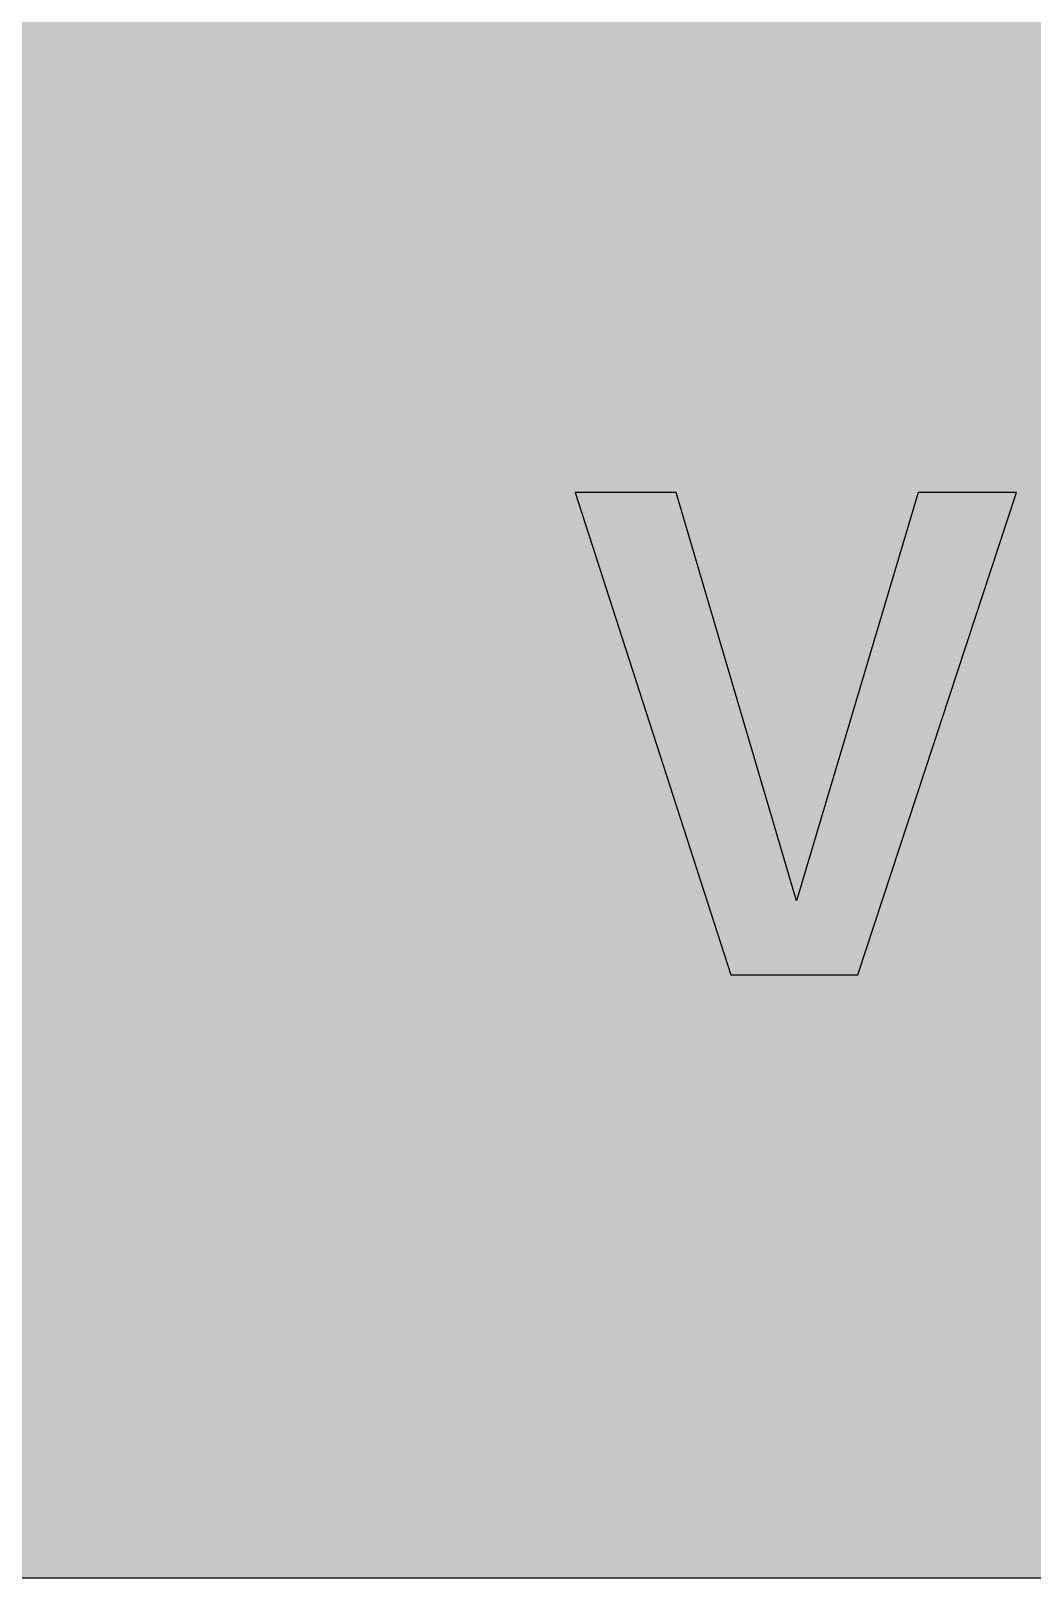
# Model space of a CAD drawing. Header units: millimetres. Extents: x 0 to 212, y 0 to 159.
# Drawn here: x 65.7 to 107.6, y 0.1 to 64.8 of the extents above; entities that cross this region are included whole.
import ezdxf

# ---------------------------------------------------------------- set-up
doc = ezdxf.new("R2010")
doc.units = ezdxf.units.MM

msp = doc.modelspace()

# ---------------------------------------------------------------- hatches: boundary and pattern name
for color, points in [(254, [(14.1633, 0.0536), (13.9878, 0.0533), (13.8125, 0.0559), (13.6373, 0.061), (13.462, 0.0686), (13.2893, 0.0787), (13.114, 0.0914), (12.9413, 0.1041), (12.7686, 0.1219), (12.5959, 0.1397), (12.4231, 0.16), (12.2504, 0.1829), (12.0777, 0.2057), (11.9075, 0.2337), (11.7373, 0.2616), (11.5672, 0.2921), (11.397, 0.3251), (11.2268, 0.3607), (11.0592, 0.3988), (10.8915, 0.4369), (10.7239, 0.4775), (10.5562, 0.5207), (10.3886, 0.5664), (10.2235, 0.6121), (10.0584, 0.6629), (9.8933, 0.7137), (9.7307, 0.7671), (9.5682, 0.8204), (9.4056, 0.8788), (9.2431, 0.9373), (9.083, 0.9982), (8.923, 1.0617), (8.763, 1.1252), (8.6055, 1.1938), (8.4455, 1.2624), (8.2906, 1.331), (8.1331, 1.4046), (7.9781, 1.4783), (7.8232, 1.5545), (7.6708, 1.6332), (7.5184, 1.7145), (7.366, 1.7958), (7.2161, 1.8796), (7.0663, 1.966), (6.919, 2.0523), (6.7716, 2.1438), (6.6243, 2.2352), (6.4795, 2.3266), (6.3348, 2.4232), (6.19, 2.5197), (6.0477, 2.6187), (5.908, 2.7178), (5.7683, 2.8194), (5.6286, 2.9235), (5.4915, 3.0302), (5.3543, 3.1369), (5.2197, 3.2461), (5.0851, 3.3579), (4.953, 3.4722), (4.8209, 3.5865), (4.6914, 3.7033), (4.5644, 3.8202), (4.4348, 3.9395), (4.3104, 4.0615), (4.1859, 4.1859), (4.0615, 4.3104), (3.9395, 4.4348), (3.8202, 4.5618), (3.7033, 4.6914), (3.5865, 4.8209), (3.4722, 4.953), (3.3579, 5.0851), (3.2487, 5.2197), (3.1369, 5.3543), (3.0302, 5.4915), (2.9235, 5.6286), (2.8194, 5.7683), (2.7178, 5.908), (2.6187, 6.0477), (2.5197, 6.19), (2.4232, 6.3348), (2.3266, 6.477), (2.2352, 6.6243), (2.1438, 6.7691), (2.0523, 6.919), (1.966, 7.0663), (1.8796, 7.2161), (1.7958, 7.366), (1.7145, 7.5184), (1.6332, 7.6708), (1.5545, 7.8232), (1.4783, 7.9781), (1.4046, 8.1331), (1.331, 8.2906), (1.2598, 8.4455), (1.1913, 8.603), (1.1252, 8.763), (1.0592, 8.923), (0.9982, 9.083), (0.9373, 9.2431), (0.8763, 9.4056), (0.8204, 9.5682), (0.7645, 9.7307), (0.7112, 9.8933), (0.6604, 10.0584), (0.6121, 10.2235), (0.5639, 10.3911), (0.5207, 10.5562), (0.4775, 10.7239), (0.4343, 10.8915), (0.3962, 11.0592), (0.3607, 11.2268), (0.3251, 11.397), (0.2921, 11.5672), (0.2616, 11.7373), (0.2311, 11.9075), (0.2057, 12.0802), (0.1803, 12.2504), (0.1575, 12.4231), (0.1372, 12.5959), (0.1194, 12.7686), (0.1041, 12.9413), (0.0889, 13.1166), (0.0787, 13.2893), (0.0686, 13.4645), (0.061, 13.6373), (0.0559, 13.8125), (0.0508, 13.9878), (0.0508, 14.163), (0.0522, 144.6925), (0.0508, 144.8664), (0.0559, 145.0416), (0.061, 145.2169), (0.0686, 145.3896), (0.0787, 145.5649), (0.0889, 145.7376), (0.1041, 145.9128), (0.1194, 146.0856), (0.1372, 146.2583), (0.1575, 146.431), (0.1803, 146.6037), (0.2057, 146.7739), (0.2311, 146.9466), (0.2616, 147.1168), (0.2921, 147.287), (0.3251, 147.4572), (0.3607, 147.6248), (0.3962, 147.795), (0.4343, 147.9626), (0.4775, 148.1303), (0.5207, 148.2979), (0.5639, 148.463), (0.6121, 148.6281), (0.6604, 148.7932), (0.7112, 148.9583), (0.7645, 149.1234), (0.8204, 149.286), (0.8763, 149.4485), (0.9373, 149.6111), (0.9982, 149.7711), (1.0592, 149.9311), (1.1252, 150.0911), (1.1913, 150.2486), (1.2598, 150.4061), (1.331, 150.5636), (1.4046, 150.7185), (1.4783, 150.876), (1.5545, 151.0284), (1.6332, 151.1833), (1.7145, 151.3357), (1.7958, 151.4856), (1.8796, 151.638), (1.966, 151.7879), (2.0523, 151.9352), (2.1438, 152.0825), (2.2352, 152.2298), (2.3266, 152.3746), (2.4232, 152.5194), (2.5197, 152.6616), (2.6187, 152.8039), (2.7178, 152.9461), (2.8194, 153.0858), (2.9235, 153.2255), (3.0302, 153.3627), (3.1369, 153.4973), (3.2487, 153.6344), (3.3579, 153.7665), (3.4722, 153.8986), (3.5865, 154.0307), (3.7033, 154.1602), (3.8202, 154.2898), (3.9395, 154.4168), (4.0615, 154.5438), (4.1859, 154.6682), (4.3104, 154.7901), (4.4348, 154.9121), (4.5644, 155.034), (4.6914, 155.1508), (4.8209, 155.2677), (4.953, 155.382), (5.0851, 155.4937), (5.2197, 155.6055), (5.3543, 155.7147), (5.4915, 155.8239), (5.6286, 155.9281), (5.7683, 156.0322), (5.908, 156.1338), (6.0477, 156.2354), (6.19, 156.3345), (6.3348, 156.431), (6.4795, 156.525), (6.6243, 156.6189), (6.7716, 156.7104), (6.919, 156.7993), (7.0663, 156.8882), (7.2161, 156.9745), (7.366, 157.0584), (7.5184, 157.1396), (7.6708, 157.2209), (7.8232, 157.2971), (7.9781, 157.3733), (8.1331, 157.4495), (8.2906, 157.5206), (8.4455, 157.5918), (8.6055, 157.6603), (8.763, 157.7289), (8.923, 157.7924), (9.083, 157.8559), (9.2431, 157.9169), (9.4056, 157.9753), (9.5682, 158.0337), (9.7307, 158.0871), (9.8933, 158.1404), (10.0584, 158.1912), (10.2235, 158.242), (10.3886, 158.2877), (10.5562, 158.3334), (10.7239, 158.3766), (10.8915, 158.4173), (11.0592, 158.4579), (11.2268, 158.4935), (11.397, 158.529), (11.5672, 158.562), (11.7373, 158.5925), (11.9075, 158.6205), (12.0777, 158.6484), (12.2504, 158.6713), (12.4231, 158.6941), (12.5959, 158.7144), (12.7686, 158.7322), (12.9413, 158.75), (13.114, 158.7627), (13.2893, 158.7754), (13.462, 158.7856), (13.6373, 158.7932), (13.8125, 158.7983), (13.9878, 158.8008), (14.163, 158.8033), (197.6078, 158.8036), (197.7822, 158.8008), (197.9574, 158.7983), (198.1327, 158.7932), (198.3054, 158.7856), (198.4807, 158.7754), (198.6534, 158.7627), (198.8287, 158.75), (199.0014, 158.7322), (199.1741, 158.7144), (199.3468, 158.6941), (199.5195, 158.6713), (199.6897, 158.6484), (199.8624, 158.6205), (200.0326, 158.5925), (200.2028, 158.562), (200.373, 158.529), (200.5432, 158.4935), (200.7108, 158.4579), (200.8784, 158.4173), (201.0461, 158.3766), (201.2137, 158.3334), (201.3788, 158.2877), (201.5465, 158.242), (201.7116, 158.1912), (201.8767, 158.1404), (202.0392, 158.0871), (202.2018, 158.0337), (202.3643, 157.9753), (202.5269, 157.9169), (202.6869, 157.8559), (202.8469, 157.7924), (203.007, 157.7289), (203.167, 157.6603), (203.3245, 157.5918), (203.4794, 157.5206), (203.6369, 157.4495), (203.7918, 157.3733), (203.9468, 157.2971), (204.0992, 157.2209), (204.2516, 157.1396), (204.404, 157.0584), (204.5538, 156.9745), (204.7037, 156.8882), (204.8535, 156.7993), (205.0009, 156.7104), (205.1456, 156.6189), (205.293, 156.525), (205.4352, 156.431), (205.58, 156.3345), (205.7222, 156.2354), (205.8619, 156.1338), (206.0016, 156.0322), (206.1413, 155.9281), (206.2785, 155.8239), (206.4156, 155.7147), (206.5503, 155.6055), (206.6849, 155.4937), (206.817, 155.382), (206.949, 155.2677), (207.0786, 155.1508), (207.2081, 155.034), (207.3351, 154.9121), (207.4596, 154.7901), (207.584, 154.6682), (207.7085, 154.5438), (207.8304, 154.4168), (207.9498, 154.2898), (208.0666, 154.1602), (208.1835, 154.0307), (208.2978, 153.8986), (208.4121, 153.7665), (208.5238, 153.6344), (208.6331, 153.4973), (208.7397, 153.3627), (208.8464, 153.2255), (208.9506, 153.0858), (209.0522, 152.9461), (209.1512, 152.8039), (209.2503, 152.6616), (209.3468, 152.5194), (209.4433, 152.3746), (209.5348, 152.2298), (209.6262, 152.0825), (209.7176, 151.9352), (209.804, 151.7879), (209.8904, 151.638), (209.9742, 151.4856), (210.0555, 151.3357), (210.1367, 151.1833), (210.2155, 151.0284), (210.2917, 150.876), (210.3653, 150.7185), (210.439, 150.5636), (210.5076, 150.4061), (210.5762, 150.2486), (210.6447, 150.0911), (210.7082, 149.9311), (210.7717, 149.7711), (210.8327, 149.6111), (210.8911, 149.4485), (210.9495, 149.286), (211.0029, 149.1234), (211.0562, 148.9583), (211.107, 148.7932), (211.1578, 148.6281), (211.2035, 148.463), (211.2493, 148.2979), (211.2924, 148.1303), (211.3331, 147.9626), (211.3712, 147.795), (211.4093, 147.6248), (211.4448, 147.4572), (211.4779, 147.287), (211.5083, 147.1168), (211.5363, 146.9466), (211.5642, 146.7739), (211.5871, 146.6037), (211.6099, 146.431), (211.6303, 146.2583), (211.648, 146.0856), (211.6658, 145.9128), (211.6785, 145.7376), (211.6912, 145.5649), (211.7014, 145.3896), (211.709, 145.2169), (211.7141, 145.0416), (211.7166, 144.8664), (211.7166, 144.6911), (211.7189, 14.1647), (211.7166, 13.9878), (211.7141, 13.8125), (211.709, 13.6373), (211.7014, 13.4645), (211.6912, 13.2893), (211.6785, 13.1166), (211.6658, 12.9413), (211.648, 12.7686), (211.6303, 12.5959), (211.6099, 12.4231), (211.5871, 12.2504), (211.5642, 12.0802), (211.5363, 11.9075), (211.5083, 11.7373), (211.4779, 11.5672), (211.4448, 11.397), (211.4093, 11.2268), (211.3712, 11.0592), (211.3331, 10.8915), (211.2924, 10.7239), (211.2493, 10.5562), (211.2035, 10.3911), (211.1578, 10.2235), (211.107, 10.0584), (211.0562, 9.8933), (211.0029, 9.7307), (210.9495, 9.5682), (210.8911, 9.4056), (210.8327, 9.2431), (210.7717, 9.083), (210.7082, 8.923), (210.6447, 8.763), (210.5762, 8.603), (210.5076, 8.4455), (210.439, 8.2906), (210.3653, 8.1331), (210.2917, 7.9781), (210.2155, 7.8232), (210.1367, 7.6708), (210.0555, 7.5184), (209.9742, 7.366), (209.8904, 7.2161), (209.804, 7.0663), (209.7176, 6.919), (209.6262, 6.7691), (209.5348, 6.6243), (209.4433, 6.477), (209.3468, 6.3348), (209.2503, 6.19), (209.1512, 6.0477), (209.0522, 5.908), (208.9506, 5.7683), (208.8464, 5.6286), (208.7397, 5.4915), (208.6331, 5.3543), (208.5238, 5.2197), (208.4121, 5.0851), (208.2978, 4.953), (208.1835, 4.8209), (208.0666, 4.6914), (207.9498, 4.5618), (207.8304, 4.4348), (207.7085, 4.3104), (207.584, 4.1859), (207.4596, 4.0615), (207.3351, 3.9395), (207.2081, 3.8202), (207.0786, 3.7033), (206.949, 3.5865), (206.817, 3.4722), (206.6849, 3.3579), (206.5503, 3.2461), (206.4156, 3.1369), (206.2785, 3.0302), (206.1413, 2.9235), (206.0016, 2.8194), (205.8619, 2.7178), (205.7222, 2.6187), (205.58, 2.5197), (205.4352, 2.4232), (205.293, 2.3266), (205.1456, 2.2352), (205.0009, 2.1438), (204.8535, 2.0523), (204.7037, 1.966), (204.5538, 1.8796), (204.404, 1.7958), (204.2516, 1.7145), (204.0992, 1.6332), (203.9468, 1.5545), (203.7918, 1.4783), (203.6369, 1.4046), (203.4794, 1.331), (203.3245, 1.2624), (203.167, 1.1938), (203.007, 1.1252), (202.8469, 1.0617), (202.6869, 0.9982), (202.5269, 0.9373), (202.3643, 0.8788), (202.2018, 0.8204), (202.0392, 0.7671), (201.8767, 0.7137), (201.7116, 0.6629), (201.5465, 0.6121), (201.3788, 0.5664), (201.2137, 0.5207), (201.0461, 0.4775), (200.8784, 0.4369), (200.7108, 0.3988), (200.5432, 0.3607), (200.373, 0.3251), (200.2028, 0.2921), (200.0326, 0.2616), (199.8624, 0.2337), (199.6897, 0.2057), (199.5195, 0.1829), (199.3468, 0.16), (199.1741, 0.1397), (199.0014, 0.1219), (198.8287, 0.1041), (198.6534, 0.0914), (198.4807, 0.0787), (198.3054, 0.0686), (198.1327, 0.061), (197.9574, 0.0559), (197.7822, 0.0533), (197.6069, 0.0533)]), (59, [(106.9139, 45.4558), (102.8016, 45.4558), (97.718, 28.3803), (92.673, 45.4558), (88.4424, 45.4558), (94.9621, 25.2772), (100.2785, 25.2772)])]:
    msp.add_hatch(color=color).paths.add_polyline_path(points)
h = msp.add_hatch(color=59)
h.paths.add_polyline_path([(14.1633, 3.5814), (13.8887, 3.5839), (13.6169, 3.5941), (13.3477, 3.6119), (13.081, 3.6347), (12.8143, 3.6652), (12.5501, 3.7008), (12.2885, 3.7465), (12.0294, 3.7948), (11.7729, 3.8506), (11.5164, 3.9141), (11.2649, 3.9827), (11.016, 4.0564), (10.7671, 4.1351), (10.5232, 4.2215), (10.2819, 4.3129), (10.0432, 4.412), (9.8069, 4.5161), (9.5733, 4.6228), (9.3447, 4.7371), (9.1186, 4.8565), (8.8951, 4.9809), (8.6741, 5.113), (8.4582, 5.2476), (8.2448, 5.3873), (8.0366, 5.5321), (7.8308, 5.682), (7.6276, 5.8369), (7.4295, 5.9969), (7.2365, 6.1595), (7.046, 6.3297), (6.8605, 6.5024), (6.6777, 6.6802), (6.5024, 6.8605), (6.3271, 7.046), (6.1595, 7.2365), (5.9969, 7.432), (5.8369, 7.6302), (5.682, 7.8308), (5.5321, 8.0366), (5.3873, 8.2448), (5.2451, 8.4582), (5.1105, 8.6741), (4.9809, 8.8951), (4.8565, 9.1186), (4.7371, 9.3447), (4.6228, 9.5758), (4.5136, 9.8069), (4.4094, 10.0432), (4.3129, 10.2819), (4.2215, 10.5232), (4.1351, 10.7696), (4.0538, 11.016), (3.9802, 11.2649), (3.9116, 11.5189), (3.8506, 11.7729), (3.7948, 12.0294), (3.744, 12.2911), (3.7008, 12.5527), (3.6627, 12.8143), (3.6322, 13.081), (3.6093, 13.3502), (3.5916, 13.6195), (3.5814, 13.8913), (3.5789, 14.163), (3.58, 144.6925), (3.5814, 144.9654), (3.5916, 145.2347), (3.6093, 145.5064), (3.6322, 145.7731), (3.6627, 146.0398), (3.7008, 146.304), (3.744, 146.5656), (3.7948, 146.8247), (3.8506, 147.0812), (3.9116, 147.3352), (3.9802, 147.5892), (4.0538, 147.8382), (4.1351, 148.0845), (4.2215, 148.3309), (4.3129, 148.5722), (4.4094, 148.811), (4.5136, 149.0472), (4.6228, 149.2783), (4.7371, 149.5095), (4.8565, 149.7355), (4.9809, 149.9591), (5.1105, 150.1775), (5.2451, 150.3959), (5.3873, 150.6093), (5.5321, 150.8176), (5.682, 151.0233), (5.8369, 151.224), (5.9969, 151.4221), (6.1595, 151.6177), (6.3271, 151.8056), (6.5024, 151.9936), (6.6777, 152.1739), (6.8605, 152.3517), (7.046, 152.5245), (7.2365, 152.6946), (7.4295, 152.8572), (7.6276, 153.0172), (7.8308, 153.1722), (8.0366, 153.322), (8.2448, 153.4668), (8.4582, 153.6065), (8.6741, 153.7411), (8.8951, 153.8732), (9.1186, 153.9977), (9.3447, 154.117), (9.5733, 154.2313), (9.8069, 154.3406), (10.0432, 154.4422), (10.2819, 154.5412), (10.5232, 154.6327), (10.7671, 154.719), (11.016, 154.7978), (11.2649, 154.874), (11.5164, 154.9425), (11.7729, 155.0035), (12.0294, 155.0594), (12.2885, 155.1102), (12.5501, 155.1534), (12.8143, 155.1889), (13.081, 155.2194), (13.3477, 155.2448), (13.6169, 155.26), (13.8887, 155.2702), (14.163, 155.2753), (197.6078, 155.2758), (197.8787, 155.2702), (198.1505, 155.26), (198.4197, 155.2448), (198.689, 155.2194), (198.9557, 155.1889), (199.2173, 155.1534), (199.4789, 155.1102), (199.7405, 155.0594), (199.9971, 155.0035), (200.2511, 154.9425), (200.5051, 154.874), (200.754, 154.7978), (201.0004, 154.719), (201.2467, 154.6327), (201.488, 154.5412), (201.7268, 154.4422), (201.963, 154.3406), (202.1942, 154.2313), (202.4253, 154.117), (202.6514, 153.9977), (202.8749, 153.8732), (203.0959, 153.7411), (203.3118, 153.6065), (203.5251, 153.4668), (203.7334, 153.322), (203.9391, 153.1722), (204.1398, 153.0172), (204.3379, 152.8572), (204.5335, 152.6946), (204.724, 152.5245), (204.9094, 152.3517), (205.0898, 152.1739), (205.2676, 151.9936), (205.4403, 151.8056), (205.6105, 151.6177), (205.773, 151.4221), (205.933, 151.224), (206.088, 151.0233), (206.2378, 150.8176), (206.3826, 150.6093), (206.5223, 150.3959), (206.6569, 150.1775), (206.789, 149.9591), (206.9135, 149.7355), (207.0329, 149.5095), (207.1472, 149.2783), (207.2538, 149.0472), (207.358, 148.811), (207.457, 148.5722), (207.5485, 148.3309), (207.6348, 148.0845), (207.7136, 147.8382), (207.7872, 147.5892), (207.8558, 147.3352), (207.9193, 147.0812), (207.9752, 146.8247), (208.0235, 146.5656), (208.0692, 146.304), (208.1047, 146.0398), (208.1352, 145.7731), (208.1581, 145.5064), (208.1759, 145.2347), (208.186, 144.9654), (208.1911, 144.6911), (208.1911, 14.1647), (208.186, 13.8913), (208.1759, 13.6195), (208.1581, 13.3502), (208.1352, 13.081), (208.1047, 12.8143), (208.0692, 12.5527), (208.0235, 12.2911), (207.9752, 12.0294), (207.9193, 11.7729), (207.8558, 11.5189), (207.7872, 11.2649), (207.7136, 11.016), (207.6348, 10.7696), (207.5485, 10.5232), (207.457, 10.2819), (207.358, 10.0432), (207.2538, 9.8069), (207.1472, 9.5758), (207.0329, 9.3447), (206.9135, 9.1186), (206.789, 8.8951), (206.6569, 8.6741), (206.5223, 8.4582), (206.3826, 8.2448), (206.2378, 8.0366), (206.088, 7.8308), (205.933, 7.6302), (205.773, 7.432), (205.6105, 7.2365), (205.4403, 7.046), (205.2676, 6.8605), (205.0898, 6.6802), (204.9094, 6.5024), (204.724, 6.3297), (204.5335, 6.1595), (204.3379, 5.9969), (204.1398, 5.8369), (203.9391, 5.682), (203.7334, 5.5321), (203.5251, 5.3873), (203.3118, 5.2476), (203.0959, 5.113), (202.8749, 4.9809), (202.6514, 4.8565), (202.4253, 4.7371), (202.1942, 4.6228), (201.963, 4.5161), (201.7268, 4.412), (201.488, 4.3129), (201.2467, 4.2215), (201.0004, 4.1351), (200.754, 4.0564), (200.5051, 3.9827), (200.2511, 3.9141), (199.9971, 3.8506), (199.7405, 3.7948), (199.4789, 3.7465), (199.2173, 3.7008), (198.9557, 3.6652), (198.689, 3.6347), (198.4197, 3.6119), (198.1505, 3.5941), (197.8787, 3.5839), (197.6069, 3.5789)])
h.paths.add_polyline_path([(14.1633, 8.8731), (14.0259, 8.8748), (13.8887, 8.8798), (13.7541, 8.8875), (13.622, 8.9002), (13.4874, 8.9154), (13.3553, 8.9332), (13.2258, 8.9535), (13.0962, 8.9789), (12.9667, 9.0068), (12.8397, 9.0373), (12.7127, 9.0729), (12.5882, 9.1084), (12.4663, 9.1491), (12.3419, 9.1923), (12.2225, 9.238), (12.1031, 9.2888), (11.9837, 9.3396), (11.8694, 9.3929), (11.7526, 9.4513), (11.6408, 9.5098), (11.5291, 9.5733), (11.4198, 9.6368), (11.3106, 9.7053), (11.2039, 9.7765), (11.0998, 9.8476), (10.9957, 9.9238), (10.8966, 10), (10.7975, 10.0787), (10.6985, 10.1625), (10.6045, 10.2464), (10.5105, 10.3327), (10.4216, 10.4216), (10.3327, 10.5131), (10.2464, 10.6045), (10.16, 10.701), (10.0787, 10.7975), (10, 10.8966), (9.9212, 10.9982), (9.8476, 11.0998), (9.7739, 11.2039), (9.7053, 11.3106), (9.6368, 11.4198), (9.5707, 11.5291), (9.5098, 11.6408), (9.4488, 11.7551), (9.3929, 11.8694), (9.337, 11.9863), (9.2862, 12.1031), (9.238, 12.2225), (9.1923, 12.3444), (9.1491, 12.4663), (9.1084, 12.5908), (9.0703, 12.7152), (9.0373, 12.8397), (9.0068, 12.9692), (8.9789, 13.0962), (8.9535, 13.2258), (8.9306, 13.3579), (8.9129, 13.4899), (8.8976, 13.622), (8.8849, 13.7566), (8.8773, 13.8913), (8.8722, 14.0259), (8.8697, 14.163), (8.8717, 144.6925), (8.8722, 144.8283), (8.8773, 144.9629), (8.8849, 145.0975), (8.8976, 145.2321), (8.9129, 145.3642), (8.9306, 145.4963), (8.9535, 145.6284), (8.9789, 145.7579), (9.0068, 145.8849), (9.0373, 146.0144), (9.0703, 146.1389), (9.1084, 146.2634), (9.1491, 146.3878), (9.1923, 146.5097), (9.238, 146.6317), (9.2862, 146.751), (9.337, 146.8679), (9.3929, 146.9847), (9.4488, 147.099), (9.5098, 147.2133), (9.5707, 147.3251), (9.6368, 147.4343), (9.7053, 147.5435), (9.7739, 147.6502), (9.8476, 147.7543), (9.9212, 147.8559), (10, 147.9575), (10.0787, 148.0566), (10.16, 148.1531), (10.2464, 148.2496), (10.3327, 148.3411), (10.4216, 148.4325), (10.5105, 148.5214), (10.6045, 148.6078), (10.6985, 148.6916), (10.7975, 148.7754), (10.8966, 148.8542), (10.9957, 148.9304), (11.0998, 149.0066), (11.2039, 149.0777), (11.3106, 149.1488), (11.4198, 149.2174), (11.5291, 149.2809), (11.6408, 149.3444), (11.7526, 149.4028), (11.8694, 149.4612), (11.9837, 149.5146), (12.1031, 149.5679), (12.2225, 149.6162), (12.3419, 149.6619), (12.4663, 149.7051), (12.5882, 149.7457), (12.7127, 149.7813), (12.8397, 149.8168), (12.9667, 149.8473), (13.0962, 149.8752), (13.2258, 149.9006), (13.3553, 149.921), (13.4874, 149.9413), (13.622, 149.9565), (13.7541, 149.9667), (13.8887, 149.9768), (14.0259, 149.9819), (14.163, 149.9819), (197.6078, 149.9842), (197.7441, 149.9819), (197.8787, 149.9768), (198.0133, 149.9667), (198.1479, 149.9565), (198.28, 149.9413), (198.4121, 149.921), (198.5442, 149.9006), (198.6737, 149.8752), (198.8007, 149.8473), (198.9303, 149.8168), (199.0547, 149.7813), (199.1792, 149.7457), (199.3036, 149.7051), (199.4256, 149.6619), (199.5475, 149.6162), (199.6669, 149.5679), (199.7837, 149.5146), (199.9005, 149.4612), (200.0148, 149.4028), (200.1291, 149.3444), (200.2409, 149.2809), (200.3501, 149.2174), (200.4593, 149.1488), (200.566, 149.0777), (200.6702, 149.0066), (200.7718, 148.9304), (200.8734, 148.8542), (200.9724, 148.7754), (201.0689, 148.6916), (201.1655, 148.6078), (201.2569, 148.5214), (201.3483, 148.4325), (201.4372, 148.3411), (201.5236, 148.2496), (201.6074, 148.1531), (201.6912, 148.0566), (201.77, 147.9575), (201.8462, 147.8559), (201.9224, 147.7543), (201.9935, 147.6502), (202.0646, 147.5435), (202.1332, 147.4343), (202.1967, 147.3251), (202.2602, 147.2133), (202.3186, 147.099), (202.377, 146.9847), (202.4304, 146.8679), (202.4812, 146.751), (202.532, 146.6317), (202.5777, 146.5097), (202.6209, 146.3878), (202.6615, 146.2634), (202.6971, 146.1389), (202.7326, 146.0144), (202.7631, 145.8849), (202.7911, 145.7579), (202.8165, 145.6284), (202.8368, 145.4963), (202.8546, 145.3642), (202.8698, 145.2321), (202.8825, 145.0975), (202.8901, 144.9629), (202.8952, 144.8283), (202.8977, 144.6911), (202.8994, 14.1647), (202.8952, 14.0259), (202.8901, 13.8913), (202.8825, 13.7566), (202.8698, 13.622), (202.8546, 13.4899), (202.8368, 13.3579), (202.8165, 13.2258), (202.7911, 13.0962), (202.7631, 12.9692), (202.7326, 12.8397), (202.6971, 12.7152), (202.6615, 12.5908), (202.6209, 12.4663), (202.5777, 12.3444), (202.532, 12.2225), (202.4812, 12.1031), (202.4304, 11.9863), (202.377, 11.8694), (202.3186, 11.7551), (202.2602, 11.6408), (202.1967, 11.5291), (202.1332, 11.4198), (202.0646, 11.3106), (201.9935, 11.2039), (201.9224, 11.0998), (201.8462, 10.9982), (201.77, 10.8966), (201.6912, 10.7975), (201.6074, 10.701), (201.5236, 10.6045), (201.4372, 10.5131), (201.3483, 10.4216), (201.2569, 10.3327), (201.1655, 10.2464), (201.0689, 10.1625), (200.9724, 10.0787), (200.8734, 10), (200.7718, 9.9238), (200.6702, 9.8476), (200.566, 9.7765), (200.4593, 9.7053), (200.3501, 9.6368), (200.2409, 9.5733), (200.1291, 9.5098), (200.0148, 9.4513), (199.9005, 9.3929), (199.7837, 9.3396), (199.6669, 9.2888), (199.5475, 9.238), (199.4256, 9.1923), (199.3036, 9.1491), (199.1792, 9.1084), (199.0547, 9.0729), (198.9303, 9.0373), (198.8007, 9.0068), (198.6737, 8.9789), (198.5442, 8.9535), (198.4121, 8.9332), (198.28, 8.9154), (198.1479, 8.9002), (198.0133, 8.8875), (197.8787, 8.8798), (197.7441, 8.8748), (197.6069, 8.8722)], flags=16)
h = msp.add_hatch(color=59)
edge = h.paths.add_edge_path()
edge.add_line((68.5352, 34.9398), (68.5368, 34.5923))
edge.add_line((68.5368, 34.5923), (68.5419, 34.2544))
edge.add_line((68.5419, 34.2544), (68.5521, 33.9217))
edge.add_line((68.5521, 33.9217), (68.5648, 33.5966))
edge.add_line((68.5648, 33.5966), (68.58, 33.2791))
edge.add_line((68.58, 33.2791), (68.6029, 32.9692))
edge.add_line((68.6029, 32.9692), (68.6257, 32.6644))
edge.add_line((68.6257, 32.6644), (68.6537, 32.3672))
edge.add_line((68.6537, 32.3672), (68.6841, 32.0777))
edge.add_line((68.6841, 32.0777), (68.7197, 31.7932))
edge.add_line((68.7197, 31.7932), (68.7603, 31.5163))
edge.add_line((68.7603, 31.5163), (68.801, 31.2445))
edge.add_line((68.801, 31.2445), (68.8467, 30.9804))
edge.add_line((68.8467, 30.9804), (68.8975, 30.7213))
edge.add_line((68.8975, 30.7213), (68.9483, 30.4698))
edge.add_line((68.9483, 30.4698), (69.0067, 30.2235))
edge.add_line((69.0067, 30.2235), (69.0651, 29.9847))
edge.add_line((69.0651, 29.9847), (69.1286, 29.7536))
edge.add_line((69.1286, 29.7536), (69.1947, 29.525))
edge.add_line((69.1947, 29.525), (69.2658, 29.3065))
edge.add_line((69.2658, 29.3065), (69.3395, 29.0906))
edge.add_line((69.3395, 29.0906), (69.4157, 28.8823))
edge.add_line((69.4157, 28.8823), (69.4944, 28.6791))
edge.add_line((69.4944, 28.6791), (69.5782, 28.4836))
edge.add_line((69.5782, 28.4836), (69.6646, 28.2931))
edge.add_line((69.6646, 28.2931), (69.7535, 28.1076))
edge.add_line((69.7535, 28.1076), (69.8475, 27.9298))
edge.add_line((69.8475, 27.9298), (69.9414, 27.7571))
edge.add_line((69.9414, 27.7571), (70.043, 27.5895))
edge.add_line((70.043, 27.5895), (70.1446, 27.4269))
edge.add_line((70.1446, 27.4269), (70.2488, 27.2694))
edge.add_line((70.2488, 27.2694), (70.358, 27.1196))
edge.add_line((70.358, 27.1196), (70.4698, 26.9723))
edge.add_line((70.4698, 26.9723), (70.5841, 26.8326))
edge.add_line((70.5841, 26.8326), (70.7009, 26.6979))
edge.add_line((70.7009, 26.6979), (70.8228, 26.5684))
edge.add_line((70.8228, 26.5684), (70.9473, 26.4439))
edge.add_line((70.9473, 26.4439), (71.0717, 26.3246))
edge.add_line((71.0717, 26.3246), (71.2013, 26.2128))
edge.add_line((71.2013, 26.2128), (71.3359, 26.1036))
edge.add_line((71.3359, 26.1036), (71.4705, 25.9994))
edge.add_line((71.4705, 25.9994), (71.6077, 25.9004))
edge.add_line((71.6077, 25.9004), (71.7499, 25.8064))
edge.add_line((71.7499, 25.8064), (71.8922, 25.7175))
edge.add_line((71.8922, 25.7175), (72.0395, 25.6337))
edge.add_line((72.0395, 25.6337), (72.1893, 25.5549))
edge.add_line((72.1893, 25.5549), (72.3417, 25.4787))
edge.add_line((72.3417, 25.4787), (72.4967, 25.4102))
edge.add_line((72.4967, 25.4102), (72.6542, 25.3441))
edge.add_line((72.6542, 25.3441), (72.8142, 25.2832))
edge.add_line((72.8142, 25.2832), (72.9767, 25.2273))
edge.add_line((72.9767, 25.2273), (73.1418, 25.1765))
edge.add_line((73.1418, 25.1765), (73.3095, 25.1282))
edge.add_line((73.3095, 25.1282), (73.4822, 25.085))
edge.add_line((73.4822, 25.085), (73.6549, 25.0469))
edge.add_line((73.6549, 25.0469), (73.8302, 25.0139))
edge.add_line((73.8302, 25.0139), (74.008, 24.9834))
edge.add_line((74.008, 24.9834), (74.1883, 24.958))
edge.add_line((74.1883, 24.958), (74.3712, 24.9352))
edge.add_line((74.3712, 24.9352), (74.5592, 24.9174))
edge.add_line((74.5592, 24.9174), (74.7471, 24.9047))
edge.add_line((74.7471, 24.9047), (74.9376, 24.8945))
edge.add_line((74.9376, 24.8945), (75.1307, 24.8895))
edge.add_line((75.1307, 24.8895), (75.3237, 24.8869))
edge.add_line((75.3237, 24.8869), (75.4634, 24.8869))
edge.add_line((75.4634, 24.8869), (75.6006, 24.892))
edge.add_line((75.6006, 24.892), (75.7377, 24.8945))
edge.add_line((75.7377, 24.8945), (75.8698, 24.9022))
edge.add_line((75.8698, 24.9022), (76.0019, 24.9098))
edge.add_line((76.0019, 24.9098), (76.1314, 24.9199))
edge.add_line((76.1314, 24.9199), (76.2584, 24.9326))
edge.add_line((76.2584, 24.9326), (76.3854, 24.9479))
edge.add_line((76.3854, 24.9479), (76.5099, 24.9631))
edge.add_line((76.5099, 24.9631), (76.6318, 24.9809))
edge.add_line((76.6318, 24.9809), (76.7537, 24.9987))
edge.add_line((76.7537, 24.9987), (76.8706, 25.019))
edge.add_line((76.8706, 25.019), (76.9899, 25.0419))
edge.add_line((76.9899, 25.0419), (77.1042, 25.0647))
edge.add_line((77.1042, 25.0647), (77.2185, 25.0901))
edge.add_line((77.2185, 25.0901), (77.3303, 25.1181))
edge.add_line((77.3303, 25.1181), (77.4395, 25.146))
edge.add_line((77.4395, 25.146), (77.5487, 25.1765))
edge.add_line((77.5487, 25.1765), (77.6554, 25.2095))
edge.add_line((77.6554, 25.2095), (77.7621, 25.2425))
edge.add_line((77.7621, 25.2425), (77.8662, 25.2755))
edge.add_line((77.8662, 25.2755), (77.9678, 25.3136))
edge.add_line((77.9678, 25.3136), (78.0694, 25.3492))
edge.add_line((78.0694, 25.3492), (78.1685, 25.3898))
edge.add_line((78.1685, 25.3898), (78.265, 25.4279))
edge.add_line((78.265, 25.4279), (78.3615, 25.4711))
edge.add_line((78.3615, 25.4711), (78.4555, 25.5143))
edge.add_line((78.4555, 25.5143), (78.5495, 25.5575))
edge.add_line((78.5495, 25.5575), (78.6409, 25.6032))
edge.add_line((78.6409, 25.6032), (78.7298, 25.6489))
edge.add_line((78.7298, 25.6489), (78.8187, 25.6972))
edge.add_line((78.8187, 25.6972), (78.9051, 25.7454))
edge.add_line((78.9051, 25.7454), (78.9915, 25.7962))
edge.add_line((78.9915, 25.7962), (79.0753, 25.847))
edge.add_line((79.0753, 25.847), (79.1591, 25.9004))
edge.add_line((79.1591, 25.9004), (79.2404, 25.9537))
edge.add_line((79.2404, 25.9537), (79.3191, 26.0071))
edge.add_line((79.3191, 26.0071), (79.4004, 26.0629))
edge.add_line((79.4004, 26.0629), (79.4766, 26.1214))
edge.add_line((79.4766, 26.1214), (79.5528, 26.1772))
edge.add_line((79.5528, 26.1772), (79.629, 26.2357))
edge.add_line((79.629, 26.2357), (79.7027, 26.2966))
edge.add_line((79.7027, 26.2966), (79.7738, 26.3576))
edge.add_line((79.7738, 26.3576), (79.8449, 26.4185))
edge.add_line((79.8449, 26.4185), (79.916, 26.4795))
edge.add_line((79.916, 26.4795), (79.9846, 26.543))
edge.add_line((79.9846, 26.543), (80.0506, 26.6065))
edge.add_line((80.0506, 26.6065), (80.1167, 26.6725))
edge.add_line((80.1167, 26.6725), (80.1827, 26.7386))
edge.add_line((80.1827, 26.7386), (80.2462, 26.8046))
edge.add_line((80.2462, 26.8046), (80.3097, 26.8707))
edge.add_line((80.3097, 26.8707), (80.3707, 26.9392))
edge.add_line((80.3707, 26.9392), (80.4316, 27.0078))
edge.add_line((80.4316, 27.0078), (80.4901, 27.0764))
edge.add_line((80.4901, 27.0764), (80.5485, 27.145))
edge.add_line((80.5485, 27.145), (80.6069, 27.2161))
edge.add_line((80.6069, 27.2161), (80.6628, 27.2872))
edge.add_line((80.6628, 27.2872), (80.7187, 27.3583))
edge.add_line((80.7187, 27.3583), (80.772, 27.4295))
edge.add_line((80.772, 27.4295), (80.8253, 27.5031))
edge.add_line((80.8253, 27.5031), (80.8787, 27.5768))
edge.add_line((80.8787, 27.5768), (80.9295, 27.6504))
edge.add_line((80.9295, 27.6504), (80.9803, 27.7241))
edge.add_line((80.9803, 27.7241), (81.0311, 27.7978))
edge.add_line((81.0311, 27.7978), (81.5742, 25.2772))
edge.add_line((81.5742, 25.2772), (84.5619, 25.2772))
edge.add_line((84.5619, 25.2772), (84.5619, 52.4411))
edge.add_line((84.5619, 52.4411), (80.6041, 52.4411))
edge.add_line((80.6041, 52.4411), (80.6041, 45.067))
edge.add_line((80.6041, 45.067), (80.5561, 45.0875))
edge.add_line((80.5561, 45.0875), (80.5078, 45.1079))
edge.add_line((80.5078, 45.1079), (80.4596, 45.1307))
edge.add_line((80.4596, 45.1307), (80.4113, 45.151))
edge.add_line((80.4113, 45.151), (80.3631, 45.1714))
edge.add_line((80.3631, 45.1714), (80.3148, 45.1917))
edge.add_line((80.3148, 45.1917), (80.264, 45.212))
edge.add_line((80.264, 45.212), (80.2157, 45.2323))
edge.add_line((80.2157, 45.2323), (80.1649, 45.2526))
edge.add_line((80.1649, 45.2526), (80.1167, 45.273))
edge.add_line((80.1167, 45.273), (80.0659, 45.2907))
edge.add_line((80.0659, 45.2907), (80.0151, 45.3111))
edge.add_line((80.0151, 45.3111), (79.9643, 45.3288))
edge.add_line((79.9643, 45.3288), (79.9135, 45.3466))
edge.add_line((79.9135, 45.3466), (79.8627, 45.3669))
edge.add_line((79.8627, 45.3669), (79.8119, 45.3847))
edge.add_line((79.8119, 45.3847), (79.7585, 45.4))
edge.add_line((79.7585, 45.4), (79.7077, 45.4177))
edge.add_line((79.7077, 45.4177), (79.6544, 45.4355))
edge.add_line((79.6544, 45.4355), (79.6036, 45.4533))
edge.add_line((79.6036, 45.4533), (79.5503, 45.4685))
edge.add_line((79.5503, 45.4685), (79.4969, 45.4838))
edge.add_line((79.4969, 45.4838), (79.4436, 45.5016))
edge.add_line((79.4436, 45.5016), (79.3902, 45.5168))
edge.add_line((79.3902, 45.5168), (79.3369, 45.532))
edge.add_line((79.3369, 45.532), (79.2836, 45.5473))
edge.add_line((79.2836, 45.5473), (79.2277, 45.56))
edge.add_line((79.2277, 45.56), (79.1743, 45.5752))
edge.add_line((79.1743, 45.5752), (79.1185, 45.5879))
edge.add_line((79.1185, 45.5879), (79.0651, 45.6032))
edge.add_line((79.0651, 45.6032), (79.0092, 45.6159))
edge.add_line((79.0092, 45.6159), (78.9534, 45.6286))
edge.add_line((78.9534, 45.6286), (78.8975, 45.6413))
edge.add_line((78.8975, 45.6413), (78.8416, 45.654))
edge.add_line((78.8416, 45.654), (78.7857, 45.6641))
edge.add_line((78.7857, 45.6641), (78.7298, 45.6768))
edge.add_line((78.7298, 45.6768), (78.674, 45.687))
edge.add_line((78.674, 45.687), (78.6181, 45.6997))
edge.add_line((78.6181, 45.6997), (78.5597, 45.7098))
edge.add_line((78.5597, 45.7098), (78.5038, 45.72))
edge.add_line((78.5038, 45.72), (78.4454, 45.7276))
edge.add_line((78.4454, 45.7276), (78.3895, 45.7378))
edge.add_line((78.3895, 45.7378), (78.3311, 45.7479))
edge.add_line((78.3311, 45.7479), (78.2726, 45.7556))
edge.add_line((78.2726, 45.7556), (78.2142, 45.7632))
edge.add_line((78.2142, 45.7632), (78.1558, 45.7708))
edge.add_line((78.1558, 45.7708), (78.0974, 45.7784))
edge.add_line((78.0974, 45.7784), (78.039, 45.786))
edge.add_line((78.039, 45.786), (77.9805, 45.7937))
edge.add_line((77.9805, 45.7937), (77.9196, 45.7987))
edge.add_line((77.9196, 45.7987), (77.8612, 45.8038))
edge.add_line((77.8612, 45.8038), (77.8027, 45.8089))
edge.add_line((77.8027, 45.8089), (77.7418, 45.814))
edge.add_line((77.7418, 45.814), (77.6808, 45.8191))
edge.add_line((77.6808, 45.8191), (77.6224, 45.8241))
edge.add_line((77.6224, 45.8241), (77.5614, 45.8267))
edge.add_line((77.5614, 45.8267), (77.5005, 45.8318))
edge.add_line((77.5005, 45.8318), (77.4395, 45.8343))
edge.add_line((77.4395, 45.8343), (77.3786, 45.8368))
edge.add_line((77.3786, 45.8368), (77.3176, 45.8368))
edge.add_line((77.3176, 45.8368), (77.2566, 45.8394))
edge.add_line((77.2566, 45.8394), (77.1957, 45.8394))
edge.add_line((77.1957, 45.8394), (77.1347, 45.8419))
edge.add_line((77.1347, 45.8419), (77.0738, 45.8419))
edge.add_line((77.0738, 45.8419), (76.8198, 45.8394))
edge.add_line((76.8198, 45.8394), (76.5708, 45.8318))
edge.add_line((76.5708, 45.8318), (76.3245, 45.8191))
edge.add_line((76.3245, 45.8191), (76.0806, 45.8013))
edge.add_line((76.0806, 45.8013), (75.8419, 45.7784))
edge.add_line((75.8419, 45.7784), (75.6056, 45.753))
edge.add_line((75.6056, 45.753), (75.3745, 45.72))
edge.add_line((75.3745, 45.72), (75.1459, 45.6819))
edge.add_line((75.1459, 45.6819), (74.9198, 45.6387))
edge.add_line((74.9198, 45.6387), (74.6989, 45.5905))
edge.add_line((74.6989, 45.5905), (74.4804, 45.5371))
edge.add_line((74.4804, 45.5371), (74.2671, 45.4812))
edge.add_line((74.2671, 45.4812), (74.0562, 45.4177))
edge.add_line((74.0562, 45.4177), (73.848, 45.3492))
edge.add_line((73.848, 45.3492), (73.6448, 45.2755))
edge.add_line((73.6448, 45.2755), (73.4466, 45.1968))
edge.add_line((73.4466, 45.1968), (73.2511, 45.1129))
edge.add_line((73.2511, 45.1129), (73.058, 45.024))
edge.add_line((73.058, 45.024), (72.8701, 44.9275))
edge.add_line((72.8701, 44.9275), (72.6846, 44.8285))
edge.add_line((72.6846, 44.8285), (72.5043, 44.7243))
edge.add_line((72.5043, 44.7243), (72.3265, 44.6126))
edge.add_line((72.3265, 44.6126), (72.1538, 44.4983))
edge.add_line((72.1538, 44.4983), (71.9836, 44.3763))
edge.add_line((71.9836, 44.3763), (71.816, 44.2493))
edge.add_line((71.816, 44.2493), (71.6559, 44.1173))
edge.add_line((71.6559, 44.1173), (71.4959, 43.9801))
edge.add_line((71.4959, 43.9801), (71.3435, 43.8379))
edge.add_line((71.3435, 43.8379), (71.1937, 43.6905))
edge.add_line((71.1937, 43.6905), (71.0463, 43.5356))
edge.add_line((71.0463, 43.5356), (70.9041, 43.3781))
edge.add_line((70.9041, 43.3781), (70.7644, 43.213))
edge.add_line((70.7644, 43.213), (70.6323, 43.0428))
edge.add_line((70.6323, 43.0428), (70.5002, 42.8676))
edge.add_line((70.5002, 42.8676), (70.3732, 42.6847))
edge.add_line((70.3732, 42.6847), (70.2513, 42.4993))
edge.add_line((70.2513, 42.4993), (70.1345, 42.3062))
edge.add_line((70.1345, 42.3062), (70.0202, 42.1081))
edge.add_line((70.0202, 42.1081), (69.9084, 41.9049))
edge.add_line((69.9084, 41.9049), (69.8017, 41.6966))
edge.add_line((69.8017, 41.6966), (69.7001, 41.4807))
edge.add_line((69.7001, 41.4807), (69.6036, 41.2598))
edge.add_line((69.6036, 41.2598), (69.5096, 41.0337))
edge.add_line((69.5096, 41.0337), (69.4207, 40.8026))
edge.add_line((69.4207, 40.8026), (69.3344, 40.5638))
edge.add_line((69.3344, 40.5638), (69.2531, 40.3225))
edge.add_line((69.2531, 40.3225), (69.1769, 40.0736))
edge.add_line((69.1769, 40.0736), (69.1032, 39.817))
edge.add_line((69.1032, 39.817), (69.0347, 39.558))
edge.add_line((69.0347, 39.558), (68.9712, 39.2913))
edge.add_line((68.9712, 39.2913), (68.9127, 39.0169))
edge.add_line((68.9127, 39.0169), (68.8569, 38.7401))
edge.add_line((68.8569, 38.7401), (68.8061, 38.4556))
edge.add_line((68.8061, 38.4556), (68.7578, 38.166))
edge.add_line((68.7578, 38.166), (68.7172, 37.8689))
edge.add_line((68.7172, 37.8689), (68.6791, 37.5691))
edge.add_line((68.6791, 37.5691), (68.6435, 37.2593))
edge.add_line((68.6435, 37.2593), (68.6156, 36.9468))
edge.add_line((68.6156, 36.9468), (68.5902, 36.6268))
edge.add_line((68.5902, 36.6268), (68.5698, 36.3017))
edge.add_line((68.5698, 36.3017), (68.5546, 35.9689))
edge.add_line((68.5546, 35.9689), (68.5419, 35.6311))
edge.add_line((68.5419, 35.6311), (68.5368, 35.2882))
edge.add_line((68.5368, 35.2882), (68.5343, 34.9377))
edge = h.paths.add_edge_path(flags=16)
edge.add_line((76.5295, 28.0317), (76.393, 28.0314))
edge.add_line((76.393, 28.0314), (76.261, 28.034))
edge.add_line((76.261, 28.034), (76.1314, 28.0416))
edge.add_line((76.1314, 28.0416), (76.0044, 28.0492))
edge.add_line((76.0044, 28.0492), (75.88, 28.0594))
edge.add_line((75.88, 28.0594), (75.758, 28.0721))
edge.add_line((75.758, 28.0721), (75.6387, 28.0873))
edge.add_line((75.6387, 28.0873), (75.5218, 28.1051))
edge.add_line((75.5218, 28.1051), (75.4075, 28.1254))
edge.add_line((75.4075, 28.1254), (75.2983, 28.1483))
edge.add_line((75.2983, 28.1483), (75.1891, 28.1737))
edge.add_line((75.1891, 28.1737), (75.0824, 28.2042))
edge.add_line((75.0824, 28.2042), (74.9783, 28.2346))
edge.add_line((74.9783, 28.2346), (74.8767, 28.2677))
edge.add_line((74.8767, 28.2677), (74.7776, 28.3058))
edge.add_line((74.7776, 28.3058), (74.6811, 28.3439))
edge.add_line((74.6811, 28.3439), (74.5871, 28.387))
edge.add_line((74.5871, 28.387), (74.4957, 28.4328))
edge.add_line((74.4957, 28.4328), (74.4068, 28.4836))
edge.add_line((74.4068, 28.4836), (74.3204, 28.5344))
edge.add_line((74.3204, 28.5344), (74.2366, 28.5902))
edge.add_line((74.2366, 28.5902), (74.1553, 28.6461))
edge.add_line((74.1553, 28.6461), (74.074, 28.7096))
edge.add_line((74.074, 28.7096), (73.9978, 28.7731))
edge.add_line((73.9978, 28.7731), (73.9216, 28.8417))
edge.add_line((73.9216, 28.8417), (73.848, 28.9128))
edge.add_line((73.848, 28.9128), (73.7794, 28.9865))
edge.add_line((73.7794, 28.9865), (73.7108, 29.0652))
edge.add_line((73.7108, 29.0652), (73.6448, 29.1465))
edge.add_line((73.6448, 29.1465), (73.5787, 29.2329))
edge.add_line((73.5787, 29.2329), (73.5178, 29.3218))
edge.add_line((73.5178, 29.3218), (73.4568, 29.4132))
edge.add_line((73.4568, 29.4132), (73.4009, 29.5097))
edge.add_line((73.4009, 29.5097), (73.345, 29.6088))
edge.add_line((73.345, 29.6088), (73.2917, 29.7129))
edge.add_line((73.2917, 29.7129), (73.2409, 29.8196))
edge.add_line((73.2409, 29.8196), (73.1901, 29.9314))
edge.add_line((73.1901, 29.9314), (73.1444, 30.0457))
edge.add_line((73.1444, 30.0457), (73.0987, 30.165))
edge.add_line((73.0987, 30.165), (73.0555, 30.287))
edge.add_line((73.0555, 30.287), (73.0148, 30.414))
edge.add_line((73.0148, 30.414), (72.9742, 30.546))
edge.add_line((72.9742, 30.546), (72.9386, 30.6807))
edge.add_line((72.9386, 30.6807), (72.9031, 30.8204))
edge.add_line((72.9031, 30.8204), (72.8675, 30.9626))
edge.add_line((72.8675, 30.9626), (72.837, 31.1099))
edge.add_line((72.837, 31.1099), (72.8066, 31.2623))
edge.add_line((72.8066, 31.2623), (72.7786, 31.4198))
edge.add_line((72.7786, 31.4198), (72.7532, 31.5798))
edge.add_line((72.7532, 31.5798), (72.7304, 31.7449))
edge.add_line((72.7304, 31.7449), (72.7075, 31.9151))
edge.add_line((72.7075, 31.9151), (72.6872, 32.0904))
edge.add_line((72.6872, 32.0904), (72.6669, 32.2682))
edge.add_line((72.6669, 32.2682), (72.6491, 32.451))
edge.add_line((72.6491, 32.451), (72.6338, 32.639))
edge.add_line((72.6338, 32.639), (72.6211, 32.832))
edge.add_line((72.6211, 32.832), (72.6084, 33.0302))
edge.add_line((72.6084, 33.0302), (72.5983, 33.2334))
edge.add_line((72.5983, 33.2334), (72.5907, 33.4391))
edge.add_line((72.5907, 33.4391), (72.583, 33.6525))
edge.add_line((72.583, 33.6525), (72.578, 33.8684))
edge.add_line((72.578, 33.8684), (72.5729, 34.0919))
edge.add_line((72.5729, 34.0919), (72.5703, 34.3179))
edge.add_line((72.5703, 34.3179), (72.5703, 34.5491))
edge.add_line((72.5703, 34.5491), (72.5703, 34.8234))
edge.add_line((72.5703, 34.8234), (72.5729, 35.0901))
edge.add_line((72.5729, 35.0901), (72.578, 35.3517))
edge.add_line((72.578, 35.3517), (72.583, 35.6083))
edge.add_line((72.583, 35.6083), (72.5907, 35.8597))
edge.add_line((72.5907, 35.8597), (72.6008, 36.1061))
edge.add_line((72.6008, 36.1061), (72.611, 36.3474))
edge.add_line((72.611, 36.3474), (72.6237, 36.5836))
edge.add_line((72.6237, 36.5836), (72.6389, 36.8148))
edge.add_line((72.6389, 36.8148), (72.6567, 37.0408))
edge.add_line((72.6567, 37.0408), (72.677, 37.2618))
edge.add_line((72.677, 37.2618), (72.6973, 37.4777))
edge.add_line((72.6973, 37.4777), (72.7202, 37.6885))
edge.add_line((72.7202, 37.6885), (72.7456, 37.8968))
edge.add_line((72.7456, 37.8968), (72.7735, 38.0975))
edge.add_line((72.7735, 38.0975), (72.8015, 38.2956))
edge.add_line((72.8015, 38.2956), (72.8345, 38.4886))
edge.add_line((72.8345, 38.4886), (72.8675, 38.6766))
edge.add_line((72.8675, 38.6766), (72.9056, 38.8595))
edge.add_line((72.9056, 38.8595), (72.9437, 39.0373))
edge.add_line((72.9437, 39.0373), (72.9844, 39.21))
edge.add_line((72.9844, 39.21), (73.0275, 39.3802))
edge.add_line((73.0275, 39.3802), (73.0733, 39.5427))
edge.add_line((73.0733, 39.5427), (73.1241, 39.7027))
edge.add_line((73.1241, 39.7027), (73.1749, 39.8577))
edge.add_line((73.1749, 39.8577), (73.2282, 40.0101))
edge.add_line((73.2282, 40.0101), (73.2841, 40.1574))
edge.add_line((73.2841, 40.1574), (73.345, 40.2971))
edge.add_line((73.345, 40.2971), (73.406, 40.4368))
edge.add_line((73.406, 40.4368), (73.472, 40.5689))
edge.add_line((73.472, 40.5689), (73.5381, 40.6984))
edge.add_line((73.5381, 40.6984), (73.6092, 40.8229))
edge.add_line((73.6092, 40.8229), (73.6829, 40.9423))
edge.add_line((73.6829, 40.9423), (73.7591, 41.0591))
edge.add_line((73.7591, 41.0591), (73.8378, 41.1709))
edge.add_line((73.8378, 41.1709), (73.9191, 41.2775))
edge.add_line((73.9191, 41.2775), (74.0054, 41.3817))
edge.add_line((74.0054, 41.3817), (74.0943, 41.4807))
edge.add_line((74.0943, 41.4807), (74.1858, 41.5747))
edge.add_line((74.1858, 41.5747), (74.2798, 41.6662))
edge.add_line((74.2798, 41.6662), (74.3788, 41.7525))
edge.add_line((74.3788, 41.7525), (74.4779, 41.8363))
edge.add_line((74.4779, 41.8363), (74.5846, 41.9151))
edge.add_line((74.5846, 41.9151), (74.6912, 41.9887))
edge.add_line((74.6912, 41.9887), (74.803, 42.0599))
edge.add_line((74.803, 42.0599), (74.9173, 42.1284))
edge.add_line((74.9173, 42.1284), (75.0367, 42.1919))
edge.add_line((75.0367, 42.1919), (75.1586, 42.2504))
edge.add_line((75.1586, 42.2504), (75.2831, 42.3062))
edge.add_line((75.2831, 42.3062), (75.4126, 42.357))
edge.add_line((75.4126, 42.357), (75.5447, 42.4053))
edge.add_line((75.5447, 42.4053), (75.6793, 42.4485))
edge.add_line((75.6793, 42.4485), (75.819, 42.4891))
edge.add_line((75.819, 42.4891), (75.9638, 42.5272))
edge.add_line((75.9638, 42.5272), (76.1111, 42.5602))
edge.add_line((76.1111, 42.5602), (76.2635, 42.5907))
edge.add_line((76.2635, 42.5907), (76.4184, 42.6161))
edge.add_line((76.4184, 42.6161), (76.5759, 42.639))
edge.add_line((76.5759, 42.639), (76.7385, 42.6568))
edge.add_line((76.7385, 42.6568), (76.9061, 42.672))
edge.add_line((76.9061, 42.672), (77.0788, 42.6847))
edge.add_line((77.0788, 42.6847), (77.2516, 42.6923))
edge.add_line((77.2516, 42.6923), (77.4319, 42.6974))
edge.add_line((77.4319, 42.6974), (77.6148, 42.6999))
edge.add_line((77.6148, 42.6999), (77.6554, 42.6999))
edge.add_line((77.6554, 42.6999), (77.6961, 42.6999))
edge.add_line((77.6961, 42.6999), (77.7367, 42.6974))
edge.add_line((77.7367, 42.6974), (77.7773, 42.6974))
edge.add_line((77.7773, 42.6974), (77.8205, 42.6974))
edge.add_line((77.8205, 42.6974), (77.8612, 42.6949))
edge.add_line((77.8612, 42.6949), (77.9043, 42.6923))
edge.add_line((77.9043, 42.6923), (77.9475, 42.6898))
edge.add_line((77.9475, 42.6898), (77.9907, 42.6872))
edge.add_line((77.9907, 42.6872), (78.0339, 42.6847))
edge.add_line((78.0339, 42.6847), (78.0771, 42.6822))
edge.add_line((78.0771, 42.6822), (78.1202, 42.6796))
edge.add_line((78.1202, 42.6796), (78.166, 42.6771))
edge.add_line((78.166, 42.6771), (78.2091, 42.672))
edge.add_line((78.2091, 42.672), (78.2549, 42.6695))
edge.add_line((78.2549, 42.6695), (78.3006, 42.6644))
edge.add_line((78.3006, 42.6644), (78.3463, 42.6618))
edge.add_line((78.3463, 42.6618), (78.392, 42.6568))
edge.add_line((78.392, 42.6568), (78.4377, 42.6517))
edge.add_line((78.4377, 42.6517), (78.4835, 42.6466))
edge.add_line((78.4835, 42.6466), (78.5292, 42.6415))
edge.add_line((78.5292, 42.6415), (78.5749, 42.6364))
edge.add_line((78.5749, 42.6364), (78.6232, 42.6288))
edge.add_line((78.6232, 42.6288), (78.6689, 42.6237))
edge.add_line((78.6689, 42.6237), (78.7171, 42.6187))
edge.add_line((78.7171, 42.6187), (78.7629, 42.611))
edge.add_line((78.7629, 42.611), (78.8111, 42.6034))
edge.add_line((78.8111, 42.6034), (78.8594, 42.5983))
edge.add_line((78.8594, 42.5983), (78.9076, 42.5907))
edge.add_line((78.9076, 42.5907), (78.9559, 42.5831))
edge.add_line((78.9559, 42.5831), (79.0016, 42.5755))
edge.add_line((79.0016, 42.5755), (79.0499, 42.5679))
edge.add_line((79.0499, 42.5679), (79.0981, 42.5602))
edge.add_line((79.0981, 42.5602), (79.1464, 42.5526))
edge.add_line((79.1464, 42.5526), (79.1947, 42.545))
edge.add_line((79.1947, 42.545), (79.2455, 42.5348))
edge.add_line((79.2455, 42.5348), (79.2937, 42.5272))
edge.add_line((79.2937, 42.5272), (79.342, 42.5196))
edge.add_line((79.342, 42.5196), (79.3902, 42.5094))
edge.add_line((79.3902, 42.5094), (79.4385, 42.4993))
edge.add_line((79.4385, 42.4993), (79.4893, 42.4917))
edge.add_line((79.4893, 42.4917), (79.5376, 42.4815))
edge.add_line((79.5376, 42.4815), (79.5858, 42.4713))
edge.add_line((79.5858, 42.4713), (79.6341, 42.4612))
edge.add_line((79.6341, 42.4612), (79.6849, 42.451))
edge.add_line((79.6849, 42.451), (79.7331, 42.4409))
edge.add_line((79.7331, 42.4409), (79.7814, 42.4307))
edge.add_line((79.7814, 42.4307), (79.8297, 42.4205))
edge.add_line((79.8297, 42.4205), (79.8805, 42.4104))
edge.add_line((79.8805, 42.4104), (79.9287, 42.4002))
edge.add_line((79.9287, 42.4002), (79.977, 42.3901))
edge.add_line((79.977, 42.3901), (80.0252, 42.3774))
edge.add_line((80.0252, 42.3774), (80.0735, 42.3672))
edge.add_line((80.0735, 42.3672), (80.1218, 42.3545))
edge.add_line((80.1218, 42.3545), (80.1726, 42.3443))
edge.add_line((80.1726, 42.3443), (80.2208, 42.3316))
edge.add_line((80.2208, 42.3316), (80.2691, 42.3189))
edge.add_line((80.2691, 42.3189), (80.3173, 42.3088))
edge.add_line((80.3173, 42.3088), (80.3656, 42.2961))
edge.add_line((80.3656, 42.2961), (80.4113, 42.2834))
edge.add_line((80.4113, 42.2834), (80.4596, 42.2707))
edge.add_line((80.4596, 42.2707), (80.5078, 42.258))
edge.add_line((80.5078, 42.258), (80.5561, 42.2478))
edge.add_line((80.5561, 42.2478), (80.6018, 42.2351))
edge.add_line((80.6018, 42.2351), (80.6041, 31.641))
edge.add_line((80.6041, 31.641), (80.6018, 31.562))
edge.add_line((80.6018, 31.562), (80.5993, 31.4833))
edge.add_line((80.5993, 31.4833), (80.5942, 31.4046))
edge.add_line((80.5942, 31.4046), (80.5866, 31.3233))
edge.add_line((80.5866, 31.3233), (80.5764, 31.2445))
edge.add_line((80.5764, 31.2445), (80.5663, 31.1658))
edge.add_line((80.5663, 31.1658), (80.551, 31.0845))
edge.add_line((80.551, 31.0845), (80.5358, 31.0058))
edge.add_line((80.5358, 31.0058), (80.518, 30.9245))
edge.add_line((80.518, 30.9245), (80.4977, 30.8458))
edge.add_line((80.4977, 30.8458), (80.4774, 30.767))
edge.add_line((80.4774, 30.767), (80.452, 30.6857))
edge.add_line((80.452, 30.6857), (80.4266, 30.607))
edge.add_line((80.4266, 30.607), (80.3986, 30.5283))
edge.add_line((80.3986, 30.5283), (80.3681, 30.4495))
edge.add_line((80.3681, 30.4495), (80.3377, 30.3708))
edge.add_line((80.3377, 30.3708), (80.3021, 30.2946))
edge.add_line((80.3021, 30.2946), (80.2665, 30.2158))
edge.add_line((80.2665, 30.2158), (80.2284, 30.1396))
edge.add_line((80.2284, 30.1396), (80.1903, 30.0634))
edge.add_line((80.1903, 30.0634), (80.1472, 29.9872))
edge.add_line((80.1472, 29.9872), (80.104, 29.911))
edge.add_line((80.104, 29.911), (80.0583, 29.8374))
edge.add_line((80.0583, 29.8374), (80.01, 29.7637))
edge.add_line((80.01, 29.7637), (79.9592, 29.6926))
edge.add_line((79.9592, 29.6926), (79.9084, 29.6189))
edge.add_line((79.9084, 29.6189), (79.8525, 29.5478))
edge.add_line((79.8525, 29.5478), (79.7966, 29.4792))
edge.add_line((79.7966, 29.4792), (79.7408, 29.4107))
edge.add_line((79.7408, 29.4107), (79.6798, 29.3421))
edge.add_line((79.6798, 29.3421), (79.6188, 29.276))
edge.add_line((79.6188, 29.276), (79.5553, 29.21))
edge.add_line((79.5553, 29.21), (79.4893, 29.144))
edge.add_line((79.4893, 29.144), (79.4233, 29.0805))
edge.add_line((79.4233, 29.0805), (79.3521, 29.0195))
edge.add_line((79.3521, 29.0195), (79.281, 28.9585))
edge.add_line((79.281, 28.9585), (79.2074, 28.9001))
edge.add_line((79.2074, 28.9001), (79.1337, 28.8417))
edge.add_line((79.1337, 28.8417), (79.055, 28.7858))
edge.add_line((79.055, 28.7858), (78.9762, 28.7325))
edge.add_line((78.9762, 28.7325), (78.8975, 28.6791))
edge.add_line((78.8975, 28.6791), (78.8137, 28.6283))
edge.add_line((78.8137, 28.6283), (78.7298, 28.5801))
edge.add_line((78.7298, 28.5801), (78.6435, 28.5318))
edge.add_line((78.6435, 28.5318), (78.5546, 28.4861))
edge.add_line((78.5546, 28.4861), (78.4631, 28.4429))
edge.add_line((78.4631, 28.4429), (78.3717, 28.3997))
edge.add_line((78.3717, 28.3997), (78.2777, 28.3591))
edge.add_line((78.2777, 28.3591), (78.1812, 28.321))
edge.add_line((78.1812, 28.321), (78.0847, 28.2854))
edge.add_line((78.0847, 28.2854), (77.9856, 28.2524))
edge.add_line((77.9856, 28.2524), (77.884, 28.2194))
edge.add_line((77.884, 28.2194), (77.7799, 28.1915))
edge.add_line((77.7799, 28.1915), (77.6757, 28.1635))
edge.add_line((77.6757, 28.1635), (77.5691, 28.1407))
edge.add_line((77.5691, 28.1407), (77.4598, 28.1178))
edge.add_line((77.4598, 28.1178), (77.3506, 28.0975))
edge.add_line((77.3506, 28.0975), (77.2389, 28.0797))
edge.add_line((77.2389, 28.0797), (77.1246, 28.0645))
edge.add_line((77.1246, 28.0645), (77.0077, 28.0518))
edge.add_line((77.0077, 28.0518), (76.8909, 28.0441))
edge.add_line((76.8909, 28.0441), (76.7715, 28.0365))
edge.add_line((76.7715, 28.0365), (76.6521, 28.0314))
edge.add_line((76.6521, 28.0314), (76.5277, 28.0314))

# ---------------------------------------------------------------- linework, layer by layer
at = {"color": 59}
msp.add_lwpolyline([(106.9139, 45.4558), (102.8016, 45.4558), (97.718, 28.3803), (92.673, 45.4558), (88.4424, 45.4558), (94.9621, 25.2772), (100.2785, 25.2772), (106.9139, 45.4558)], dxfattribs=at)
at = {"color": 254}
msp.add_lwpolyline([(197.6069, 0.0533), (14.1633, 0.0536)], dxfattribs=at)

doc.saveas('drawing.dxf')
